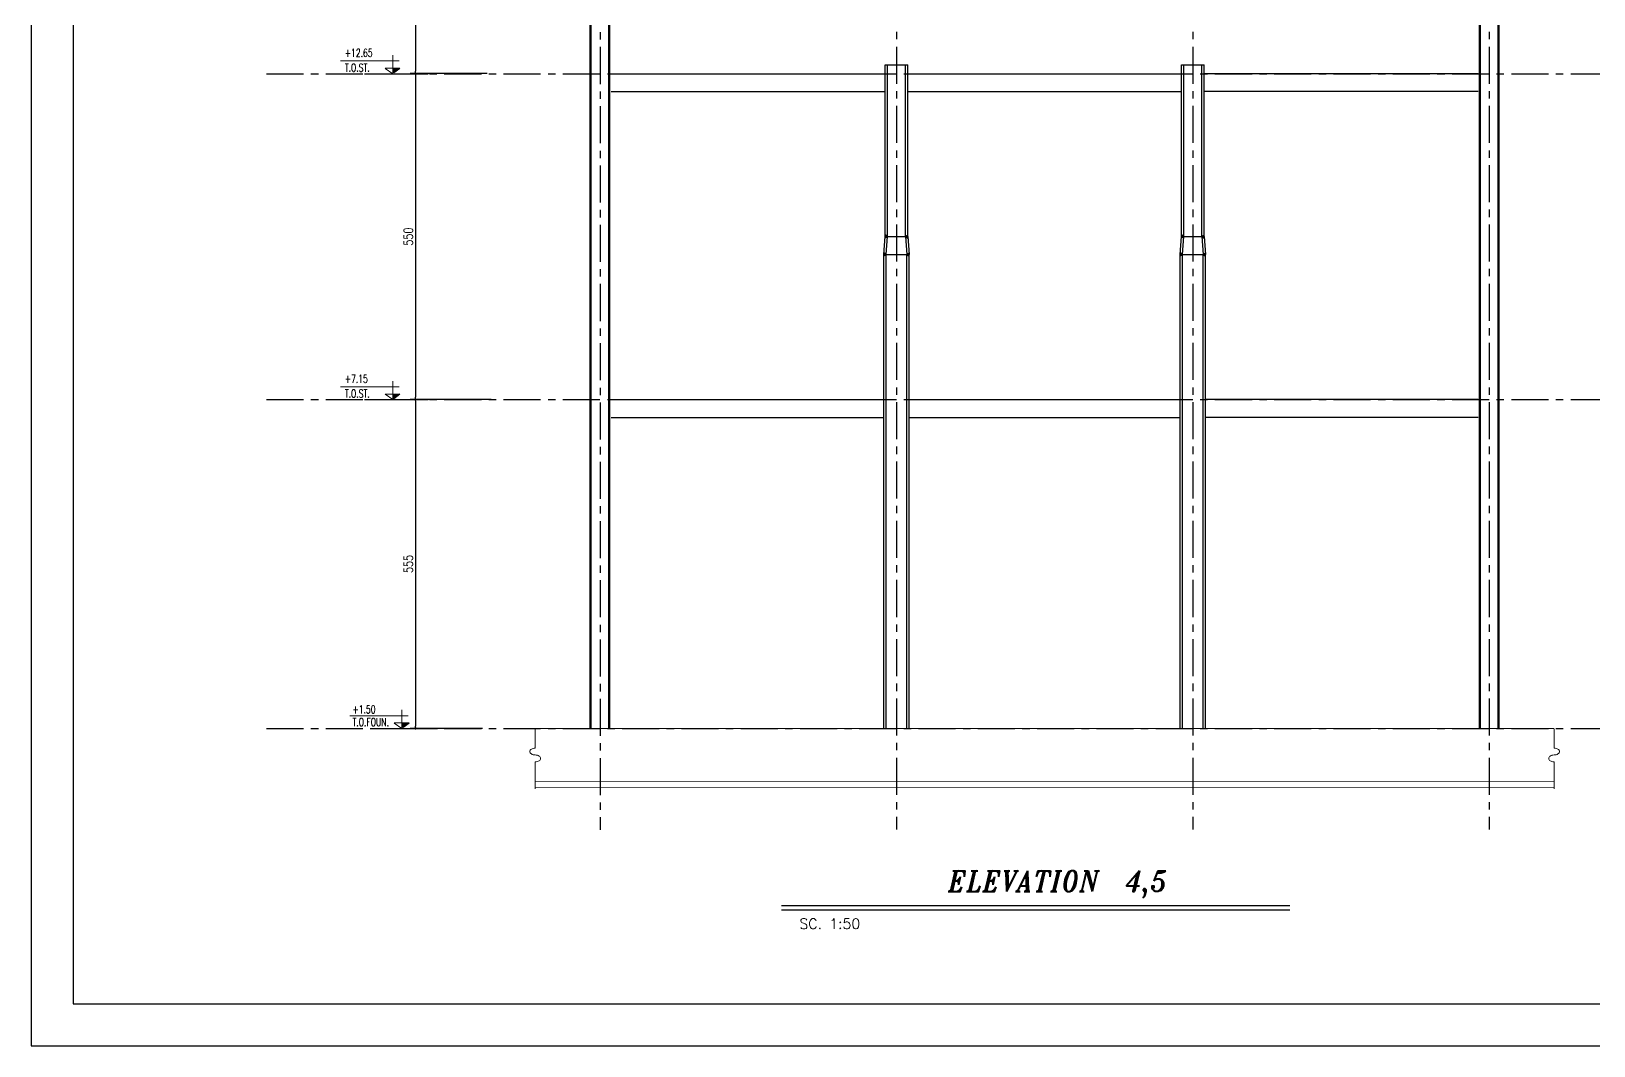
# Model space of a CAD drawing. Header units: inches. Extents: x 460503 to 460688, y 47570 to 48852.
# Drawn here: x 460506 to 460558.8, y 47865 to 47899.2 of the extents above; entities that cross this region are included whole.
import ezdxf

# ---------------------------------------------------------------- set-up
doc = ezdxf.new("R2010")
doc.units = ezdxf.units.IN
doc.header["$MEASUREMENT"] = 0
doc.linetypes.add('CENTER', pattern=[2, 1.25, -0.25, 0.25, -0.25])
doc.linetypes.add('HIDDEN', pattern=[0.375, 0.25, -0.125])
for name, color, linetype in [('1', 1, 'Continuous'), ('1R', 1, 'Continuous'), ('2H', 2, 'HIDDEN'), ('3', 3, 'HIDDEN'), ('3G', 3, 'Continuous'), ('4C', 4, 'Continuous'), ('6M', 6, 'Continuous'), ('AXE', 1, 'CENTER'), ('D', 1, 'Continuous'), ('DIM', 8, 'Continuous'), ('lateral brace', 5, 'Continuous'), ('Layer4', 118, 'Continuous'), ('leader-1', 1, 'Continuous'), ('LEVEL', 3, 'HIDDEN'), ('TXT', 3, 'Continuous')]:
    doc.layers.add(name, color=color, linetype=linetype)
doc.layers.add('2', color=2, linetype='Continuous', lineweight=9)
doc.styles.add('ITALICT', font='italict')
doc.styles.add('ROMANS', font='ROMANS', dxfattribs={"width": 0.8})
doc.styles.add('ROMANT', font='romant')
doc.dimstyles.new('1-100', dxfattribs={"dimtxt": 0.3, "dimasz": 0.08, "dimexe": 0.18, "dimexo": 0.0625, "dimgap": 0.09, "dimtad": 1, "dimdec": 0, "dimlfac": 100, "dimdsep": 46, "dimtxsty": 'ROMANT', "dimblk": 'DOT', "dimcen": 0.09, "dimclrd": 1, "dimclre": 1, "dimclrt": 3, "dimadec": 0, "dimazin": 0, "dimtfac": 1, "dimtdec": 0, "dimtix": 1, "dimtofl": 0, "dimtmove": 2, "dimatfit": 3, "dimldrblk": 'DOT', "dimfxl": 1, "dimtolj": 1, "dimarcsym": 0})
doc.dimstyles.new('Copy of 1-5(100)', dxfattribs={"dimscale": 100, "dimtxt": 2.5, "dimasz": 2.3, "dimexe": 1.5, "dimexo": 3, "dimgap": 1, "dimtad": 1, "dimdec": 0, "dimlfac": 0.05, "dimdsep": 46, "dimtxsty": 'ROMANS', "dimcen": 0, "dimclrd": 1, "dimclre": 1, "dimclrt": 2, "dimadec": 0, "dimazin": 0, "dimtfac": 2, "dimtdec": 0, "dimtmove": 2, "dimatfit": 3, "dimfxl": 1.5, "dimtolj": 1, "dimtzin": 0, "dimarcsym": 0})

# ---------------------------------------------------------------- blocks, each defined once
blk = doc.blocks.new('DOT')
at = {"layer": 'DIM', "color": 0, "linetype": 'ByBlock'}
blk.add_line((-0.5, 0), (-1, 0), dxfattribs=at)
at = {"layer": 'DIM', "color": 0, "linetype": 'ByBlock', "const_width": 0.5}
blk.add_lwpolyline([(-0.25, 0, 1), (0.25, 0, 1)], format="xyb", close=True, dxfattribs=at)
blk = doc.blocks.new('*D391')
at = {"layer": 'D', "color": 1, "lineweight": -2, "transparency": 16777216}
for p, q in [((460521.565, 47886.781), (460518.827, 47886.781)), ((460519.007, 47886.701), (460519.007, 47875.761)), ((460521.266, 47875.681), (460518.827, 47875.681))]:
    blk.add_line(p, q, dxfattribs=at)
at = {"layer": 'Defpoints', "color": 0, "transparency": 16777216}
for p in [(460521.627, 47886.781), (460519.007, 47875.681), (460521.329, 47875.681)]:
    blk.add_point(p, dxfattribs=at)
at = {"layer": 'D', "color": 1, "lineweight": -2, "transparency": 16777216, "xscale": 0.08, "yscale": 0.08, "zscale": 0.08}
for p, rotation in [((460519.007, 47886.781), 90), ((460519.007, 47875.681), 270)]:
    blk.add_blockref('DOT', p, dxfattribs=dict(at, rotation=rotation))
at = {"layer": 'D', "color": 2, "transparency": 16777216, "insert": (460518.767, 47881.231), "char_height": 0.3, "attachment_point": 5, "rotation": 90, "style": 'ROMANS'}
blk.add_mtext('\\A1;555', dxfattribs=at)
blk = doc.blocks.new('_Dot')
at = {"layer": 'DIM', "color": 0, "lineweight": -2}
blk.add_line((-0.5, 0), (-1, 0), dxfattribs=at)
at = {"layer": 'DIM', "color": 0, "const_width": 0.5}
blk.add_lwpolyline([(-0.25, 0, 1), (0.25, 0, 1)], format="xyb", close=True, dxfattribs=at)
blk = doc.blocks.new('*D392')
at = {"layer": 'D', "color": 1, "lineweight": -2, "transparency": 16777216}
for p, q in [((460521.425, 47897.781), (460518.827, 47897.781)), ((460519.007, 47897.701), (460519.007, 47886.861)), ((460521.266, 47886.781), (460518.827, 47886.781))]:
    blk.add_line(p, q, dxfattribs=at)
at = {"layer": 'Defpoints', "color": 0, "transparency": 16777216}
for p in [(460521.487, 47897.781), (460519.007, 47886.781), (460521.329, 47886.781)]:
    blk.add_point(p, dxfattribs=at)
at = {"layer": 'D', "color": 1, "lineweight": -2, "transparency": 16777216, "xscale": 0.08, "yscale": 0.08, "zscale": 0.08}
for p, rotation in [((460519.007, 47897.781), 90), ((460519.007, 47886.781), 270)]:
    blk.add_blockref('DOT', p, dxfattribs=dict(at, rotation=rotation))
at = {"layer": 'D', "color": 2, "transparency": 16777216, "insert": (460518.767, 47892.281), "char_height": 0.3, "attachment_point": 5, "rotation": 90, "style": 'ROMANS'}
blk.add_mtext('\\A1;550', dxfattribs=at)
blk = doc.blocks.new('*D393')
at = {"layer": 'D', "color": 1, "lineweight": -2, "transparency": 16777216}
for p, q in [((460521.565, 47906.781), (460518.827, 47906.781)), ((460519.007, 47906.701), (460519.007, 47897.861)), ((460521.266, 47897.781), (460518.827, 47897.781))]:
    blk.add_line(p, q, dxfattribs=at)
at = {"layer": 'Defpoints', "color": 0, "transparency": 16777216}
for p in [(460521.627, 47906.781), (460519.007, 47897.781), (460521.329, 47897.781)]:
    blk.add_point(p, dxfattribs=at)
at = {"layer": 'D', "color": 1, "lineweight": -2, "transparency": 16777216, "xscale": 0.08, "yscale": 0.08, "zscale": 0.08}
for p, rotation in [((460519.007, 47906.781), 90), ((460519.007, 47897.781), 270)]:
    blk.add_blockref('DOT', p, dxfattribs=dict(at, rotation=rotation))
at = {"layer": 'D', "color": 2, "transparency": 16777216, "insert": (460518.767, 47902.281), "char_height": 0.3, "attachment_point": 5, "rotation": 90, "style": 'ROMANS'}
blk.add_mtext('\\A1;450', dxfattribs=at)
blk = doc.blocks.new('ss')
at = {"layer": '2'}
for p, q in [((0, 0.137), (0, 0.514)), ((0, -0.137), (0, -0.674))]:
    blk.add_line(p, q, dxfattribs=at)
for points in [[(0, 0, -0.064661), (-0.043, 0.006, -0.077521), (-0.076, 0.02, -0.107173), (-0.1, 0.044, -0.145), (-0.107, 0.069, -0.145), (-0.1, 0.093, -0.107173), (-0.076, 0.117, -0.077521), (-0.043, 0.131, -0.064661), (0, 0.137, -0.064661)], [(0, -0.137, 0.064661), (0.043, -0.131, 0.077521), (0.076, -0.117, 0.107173), (0.1, -0.093, 0.145), (0.107, -0.069, 0.145), (0.1, -0.044, 0.107173), (0.076, -0.02, 0.077521), (0.043, -0.006, 0.064661), (0, 0, 0.064661)]]:
    blk.add_lwpolyline(points, format="xyb", dxfattribs=at)

msp = doc.modelspace()

# ---------------------------------------------------------------- hatches: boundary and pattern name
at = {"layer": '1R'}
h = msp.add_hatch(color=256, dxfattribs=at)
h.dxf.hatch_style = 1
h.paths.add_polyline_path([(460534.85498582, 47892.33781516), (460534.85498582, 47892.28068638), (460534.93498582, 47892.28068638)])
h.paths.add_polyline_path([(460534.93498582, 47892.28068638), (460534.85498582, 47892.28068638), (460534.85049705, 47892.22682108)])
h = msp.add_hatch(color=256, dxfattribs=at)
h.dxf.hatch_style = 1
h.paths.add_polyline_path([(460535.61498582, 47892.33781516), (460535.61498582, 47892.28068638), (460535.53498582, 47892.28068638)])
h.paths.add_polyline_path([(460535.53498582, 47892.28068638), (460535.61498582, 47892.28068638), (460535.61947733, 47892.22678832)])
h = msp.add_hatch(color=256, dxfattribs=at)
h.dxf.hatch_style = 1
h.paths.add_polyline_path([(460544.85498582, 47892.33781516), (460544.85498582, 47892.28068638), (460544.93498582, 47892.28068638)])
h.paths.add_polyline_path([(460544.93498582, 47892.28068638), (460544.85498582, 47892.28068638), (460544.85049705, 47892.22682108)])
h = msp.add_hatch(color=256, dxfattribs=at)
h.dxf.hatch_style = 1
h.paths.add_polyline_path([(460545.61498582, 47892.33781516), (460545.61498582, 47892.28068638), (460545.53498582, 47892.28068638)])
h.paths.add_polyline_path([(460545.53498582, 47892.28068638), (460545.61498582, 47892.28068638), (460545.61947733, 47892.22678832)])
h = msp.add_hatch(color=256, dxfattribs=at)
h.dxf.hatch_style = 1
h.paths.add_polyline_path([(460534.80935913, 47891.73316606), (460534.80498582, 47891.68068638), (460534.88498582, 47891.68068638)])
h.paths.add_polyline_path([(460534.88498582, 47891.68068638), (460534.80498582, 47891.68068638), (460534.80498582, 47891.62355759)])
h = msp.add_hatch(color=256, dxfattribs=at)
h.dxf.hatch_style = 1
h.paths.add_polyline_path([(460535.66061251, 47891.73316606), (460535.66498582, 47891.68068638), (460535.58498582, 47891.68068638)])
h.paths.add_polyline_path([(460535.58498582, 47891.68068638), (460535.66498582, 47891.68068638), (460535.66498582, 47891.62355759)])
h = msp.add_hatch(color=256, dxfattribs=at)
h.dxf.hatch_style = 1
h.paths.add_polyline_path([(460544.80935913, 47891.73316606), (460544.80498582, 47891.68068638), (460544.88498582, 47891.68068638)])
h.paths.add_polyline_path([(460544.88498582, 47891.68068638), (460544.80498582, 47891.68068638), (460544.80498582, 47891.62355759)])
h = msp.add_hatch(color=256, dxfattribs=at)
h.dxf.hatch_style = 1
h.paths.add_polyline_path([(460545.66061251, 47891.73316606), (460545.66498582, 47891.68068638), (460545.58498582, 47891.68068638)])
h.paths.add_polyline_path([(460545.58498582, 47891.68068638), (460545.66498582, 47891.68068638), (460545.66498582, 47891.62355759)])

# ---------------------------------------------------------------- linework, layer by layer
at = {"layer": '1'}
msp.add_lwpolyline([(460507.46120186, 47866.38518974), (460588.72955203, 47866.38518974), (460588.72955203, 47923.01818637), (460507.46120186, 47923.01818637)], close=True, dxfattribs=at)
at = {"layer": '1R'}
for p, q in [((460534.93498582, 47892.28068638, 0.01499996), (460534.85049705, 47892.22682108)), ((460534.93498582, 47892.28068638, 0.01499996), (460534.85498582, 47892.33781516, 0.01499996)), ((460534.85498582, 47892.28068638), (460535.41498582, 47892.28068638)), ((460534.95498582, 47892.28068638, 0.01499996), (460535.61498582, 47892.28068638, 0.01499996)), ((460535.53498582, 47892.28068638, 0.01499996), (460535.61498582, 47892.33781516, 0.01499996)), ((460535.53498582, 47892.28068638, 0.01499996), (460535.6194379, 47892.22726141)), ((460544.93498582, 47892.28068638, 0.01499996), (460544.85049705, 47892.22682108)), ((460544.93498582, 47892.28068638, 0.01499996), (460544.85498582, 47892.33781516, 0.01499996)), ((460544.85498582, 47892.28068638), (460545.41498582, 47892.28068638)), ((460544.95498582, 47892.28068638, 0.01499996), (460545.61498582, 47892.28068638, 0.01499996)), ((460545.53498582, 47892.28068638, 0.01499996), (460545.61498582, 47892.33781516, 0.01499996)), ((460545.53498582, 47892.28068638, 0.01499996), (460545.6194379, 47892.22726141)), ((460534.80498582, 47891.68068638), (460535.66498582, 47891.68068638)), ((460534.80498582, 47891.68068638), (460535.66498582, 47891.68068638)), ((460534.80498582, 47891.68068638), (460535.46498582, 47891.68068638)), ((460534.80498582, 47891.68068638), (460535.46498582, 47891.68068638)), ((460534.88498582, 47891.68068638), (460534.80498582, 47891.62355759)), ((460534.88498582, 47891.68068638), (460534.80935913, 47891.73316606)), ((460535.58498582, 47891.68068638), (460535.66061251, 47891.73316606)), ((460535.58498582, 47891.68068638), (460535.66498582, 47891.62355759)), ((460544.80498582, 47891.68068638), (460545.66498582, 47891.68068638)), ((460544.80498582, 47891.68068638), (460545.66498582, 47891.68068638)), ((460544.80498582, 47891.68068638), (460545.46498582, 47891.68068638)), ((460544.80498582, 47891.68068638), (460545.46498582, 47891.68068638)), ((460544.88498582, 47891.68068638), (460544.80498582, 47891.62355759)), ((460544.88498582, 47891.68068638), (460544.80935913, 47891.73316606)), ((460545.58498582, 47891.68068638), (460545.66061251, 47891.73316606)), ((460545.58498582, 47891.68068638), (460545.66498582, 47891.62355759))]:
    msp.add_line(p, q, dxfattribs=at)
at = {"layer": '2'}
for p, q in [((460518.45318242, 47898.20880029), (460516.48152936, 47898.20880029)), ((460518.24033643, 47897.78068638), (460518.24033643, 47898.40511704)), ((460518.24033643, 47897.78068638), (460517.98029157, 47897.96084923)), ((460517.98035816, 47897.96556007), (460518.48044444, 47897.96556007)), ((460518.45318242, 47887.20880029), (460516.48152936, 47887.20880029)), ((460518.24033643, 47886.78068638), (460518.24033643, 47887.40511704)), ((460518.24033643, 47886.78068638), (460517.98029157, 47886.96084923)), ((460517.98035816, 47886.96556007), (460518.48044444, 47886.96556007)), ((460518.76542271, 47876.10880029), (460516.79376964, 47876.10880029)), ((460518.55257671, 47875.68068638), (460518.55257671, 47876.30511704)), ((460518.55257671, 47875.68068638), (460518.29253185, 47875.86084923)), ((460518.29259844, 47875.86556007), (460518.79268472, 47875.86556007)), ((460523.04843037, 47875.68058845, 0.00499999), (460557.42159822, 47875.68068638)), ((460523.0483269, 47873.68058845, 0.00499999), (460557.42173902, 47873.68516486, 0.00499999)), ((460523.04833862, 47873.88058845, 0.00499999), (460557.42171144, 47873.88516486, 0.00499999))]:
    msp.add_line(p, q, dxfattribs=at)
at = {"layer": '2H'}
for p, q in [((460518.48037784, 47897.96084923), (460518.24033643, 47897.78068638)), ((460518.48037784, 47886.96084923), (460518.24033643, 47886.78068638)), ((460518.79261813, 47875.86084923), (460518.55257671, 47875.68068638))]:
    msp.add_line(p, q, dxfattribs=at)
at = {"layer": '3'}
for points in [[(460518.24033643, 47897.78068638), (460518.48037784, 47897.96084923), (460518.24033643, 47897.96084923)], [(460518.24033643, 47886.78068638), (460518.48037784, 47886.96084923), (460518.24033643, 47886.96084923)], [(460518.55257671, 47875.68068638), (460518.79261813, 47875.86084923), (460518.55257671, 47875.86084923)]]:
    msp.add_solid(points, dxfattribs=at)
at = {"layer": '3G'}
for p, q in [((460524.90498582, 47875.68068638, 0.00499999), (460524.90498582, 47906.78068638, 0.00499999)), ((460524.93498582, 47875.68068638, 0.00499999), (460524.93498582, 47906.7850001, 0.00499999)), ((460525.53498582, 47875.68068638, 0.00499999), (460525.53498582, 47906.87127461, 0.00499999)), ((460525.56498582, 47875.68068638, 0.00499999), (460525.56498582, 47906.87558834, 0.00499999)), ((460554.90498582, 47875.68068638, 0.00499999), (460554.90498582, 47906.87763046, 0.00499999)), ((460554.93498582, 47875.68068638, 0.00499999), (460554.93498582, 47906.87353423, 0.00499999)), ((460555.53498582, 47875.68068638, 0.00499999), (460555.53498582, 47906.7850001, 0.00499999)), ((460555.56498582, 47875.68068638, 0.00499999), (460555.56498582, 47906.78068638, 0.00499999)), ((460525.61498582, 47897.78068638, 0.00499999), (460534.85498582, 47897.78068638, 0.00499999)), ((460534.85498582, 47898.08068638), (460535.61498582, 47898.08068638)), ((460534.85498582, 47892.28068638), (460534.85498582, 47898.08068638)), ((460534.93498582, 47892.28068638), (460534.93498582, 47898.08068638)), ((460535.53498582, 47892.28068638), (460535.53498582, 47898.08068638)), ((460535.53498582, 47892.28068638), (460535.53498582, 47898.08068638)), ((460535.61498582, 47892.28068638), (460535.61498582, 47898.08068638)), ((460535.61498582, 47897.78068638), (460544.85498582, 47897.78068638)), ((460544.85498582, 47898.08068638), (460545.61498582, 47898.08068638)), ((460544.85498582, 47892.28068638), (460544.85498582, 47898.08068638)), ((460544.93498582, 47892.28068638), (460544.93498582, 47898.08068638)), ((460545.53498582, 47892.28068638), (460545.53498582, 47898.08068638)), ((460545.53498582, 47892.28068638), (460545.53498582, 47898.08068638)), ((460545.61498582, 47892.28068638), (460545.61498582, 47898.08068638)), ((460554.85498582, 47897.78068637, 0.00499999), (460545.61498582, 47897.78068637, 0.00499999)), ((460525.61498582, 47897.18068638, 0.00499999), (460534.85498582, 47897.18068638, 0.00499999)), ((460535.61498582, 47897.18068638), (460544.85498582, 47897.18068638)), ((460554.85498582, 47897.18068637, 0.00499999), (460545.61498581, 47897.18068637, 0.00499999)), ((460534.80498582, 47891.68068638), (460534.85498582, 47892.28068638)), ((460534.88498582, 47891.68068638), (460534.93498582, 47892.28068638)), ((460535.53498582, 47892.28068638), (460535.58498582, 47891.68068638)), ((460535.61498582, 47892.28068638), (460535.66498582, 47891.68068638)), ((460544.80498582, 47891.68068638), (460544.85498582, 47892.28068638)), ((460544.88498582, 47891.68068638), (460544.93498582, 47892.28068638)), ((460545.53498582, 47892.28068638), (460545.58498582, 47891.68068638)), ((460545.61498582, 47892.28068638), (460545.66498582, 47891.68068638)), ((460534.80498582, 47875.68068638), (460534.80498582, 47891.68068638)), ((460534.88498582, 47875.68068638), (460534.88498582, 47891.68068638)), ((460535.58498582, 47875.68068638), (460535.58498582, 47891.68068638)), ((460535.58498582, 47875.68068638), (460535.58498582, 47891.68068638)), ((460535.66498582, 47875.68068638), (460535.66498582, 47891.68068638)), ((460544.80498582, 47875.68068638), (460544.80498582, 47891.68068638)), ((460544.88498582, 47875.68068638), (460544.88498582, 47891.68068638)), ((460545.58498582, 47875.68068638), (460545.58498582, 47891.68068638)), ((460545.58498582, 47875.68068638), (460545.58498582, 47891.68068638)), ((460545.66498582, 47875.68068638), (460545.66498582, 47891.68068638)), ((460525.61498582, 47886.78068638, 0.00499999), (460534.80498582, 47886.78068638, 0.00499999)), ((460535.66498582, 47886.78068638), (460544.80498582, 47886.78068638)), ((460554.85498581, 47886.78068637, 0.00499999), (460545.66498581, 47886.78068637, 0.00499999)), ((460525.61498582, 47886.18068638, 0.00499999), (460534.80498582, 47886.18068638, 0.00499999)), ((460535.66498582, 47886.18068638), (460544.80498582, 47886.18068638)), ((460554.85498581, 47886.18068637, 0.00499999), (460545.66498581, 47886.18068637, 0.00499999)), ((460531.37255263, 47869.55494791), (460548.50349594, 47869.55494791))]:
    msp.add_line(p, q, dxfattribs=at)
at = {"layer": '3G', "linetype": 'ByBlock'}
msp.add_line((460531.35973167, 47869.55494791), (460548.50349594, 47869.55494791), dxfattribs=at)
at = {"layer": '6M', "color": 4}
msp.add_line((460531.35973167, 47869.70551503), (460548.50349594, 47869.70551503), dxfattribs=at)
at = {"layer": 'AXE'}
for p, q in [((460525.23498582, 47916.68160819, 0.00499999), (460525.23498582, 47872.25620659, 0.00499999)), ((460535.23498582, 47916.69156752, 0.00499999), (460535.23498582, 47872.26616593, 0.00499999)), ((460545.23498582, 47916.69156752, 0.00499999), (460545.23498582, 47872.26616593, 0.00499999)), ((460555.23498582, 47916.69150086, 0.00499999), (460555.23498582, 47872.26609926, 0.00499999)), ((460513.98093345, 47897.78068638), (460569.92020952, 47897.78068638)), ((460513.98093345, 47886.78068638), (460569.92020952, 47886.78068638)), ((460513.98093345, 47875.68068638), (460569.92020952, 47875.68068638))]:
    msp.add_line(p, q, dxfattribs=at)
at = {"layer": 'D'}
for p, q in [((460517.290663, 47897.78068638), (460519.4410238, 47897.78068638)), ((460517.290663, 47886.78068638), (460519.4410238, 47886.78068638)), ((460517.60290328, 47875.68068638), (460519.75326408, 47875.68068638))]:
    msp.add_line(p, q, dxfattribs=at)
at = {"layer": 'DIM'}
msp.add_lwpolyline([(460506.04537694, 47864.96936483), (460590.14537694, 47864.96936483), (460590.14537694, 47924.43401129), (460506.04537694, 47924.43401129)], close=True, dxfattribs=at)
at = {"layer": 'lateral brace'}
msp.add_lwpolyline([(460506.04537694, 47864.96936483), (460590.14537694, 47864.96936483), (460590.14537694, 47924.43401129), (460506.04537694, 47924.43401129)], close=True, dxfattribs=at)
at = {"layer": 'Layer4'}
msp.add_lwpolyline([(460590.14537694, 47924.43401129), (460506.04537694, 47924.43401129), (460506.04537694, 47864.96936483), (460590.14537694, 47864.96936483)], close=True, dxfattribs=at)

# ---------------------------------------------------------------- block references
at = {"layer": 'TXT', "yscale": 1.7, "zscale": 1.7}
for p, xscale in [((460523.04837342, 47874.78368637, 0.00499999), 1.7), ((460557.42159822, 47874.78368637, 0.00499999), -1.7)]:
    msp.add_blockref('ss', p, dxfattribs=dict(at, xscale=xscale))

# ---------------------------------------------------------------- texts
at = {"layer": '3G', "style": 'ROMANS'}
msp.add_text('SC. 1:50', height=0.35, dxfattribs=at).set_placement((460531.9591429, 47868.91415954))
at = {"layer": '4C', "style": 'ITALICT', "width": 0.9}
msp.add_text('ELEVATION  4,5', height=0.7, dxfattribs=at).set_placement((460536.97789569, 47870.17233244))
at = {"layer": 'LEVEL', "style": 'ROMANS', "width": 0.7}
for s, p in [('+12.65', (460516.62232758, 47898.34843442)), ('T.O.ST.  ', (460516.62232758, 47897.8471875)), ('T.O.ST.  ', (460516.62232758, 47886.8471875)), ('+7.15', (460516.62232758, 47887.34843442)), ('T.O.FOUN.', (460516.88242566, 47875.76018162)), ('+1.50', (460516.88242566, 47876.18973898))]:
    msp.add_text(s, height=0.27, dxfattribs=at).set_placement(p)

# ---------------------------------------------------------------- dimensions: what is measured, and where the dimension line sits
at = {"layer": 'D'}
for base, p1, p2, text, picture, middle in [((460519.00694241, 47897.78068638), (460521.62713752, 47906.78068638), (460521.32895755, 47897.78068638), '450', '*D393', (460518.76694241, 47902.28068638)), ((460519.00694241, 47886.78068638), (460521.48719884, 47897.78068638), (460521.32895755, 47886.78068638), '550', '*D392', (460518.76694241, 47892.28068638)), ((460519.00694241, 47875.68068638), (460521.62713752, 47886.78068638), (460521.32895755, 47875.68068638), '555', '*D391', (460518.76694241, 47881.23068638))]:
    dim = msp.add_linear_dim(base=base, p1=p1, p2=p2, angle=90, text=text, dimstyle='1-100', override={"dimtxsty": 'ROMANS', "dimclrt": 2, "dimtmove": 1}, dxfattribs=at)
    dim.commit()
    dim.dimension.update_dxf_attribs({"geometry": picture, "text_midpoint": middle})

# ---------------------------------------------------------------- leaders
at = {"layer": 'leader-1', "linetype": 'ByBlock'}
msp.add_leader([(460577.16356026, 47897.88384109), (460576.12510078, 47898.3375553), (460574.68962201, 47898.3375553)], dimstyle='Copy of 1-5(100)', override={"dimasz": 0.2, "dimtad": 0}, dxfattribs=at)

doc.saveas('drawing.dxf')
